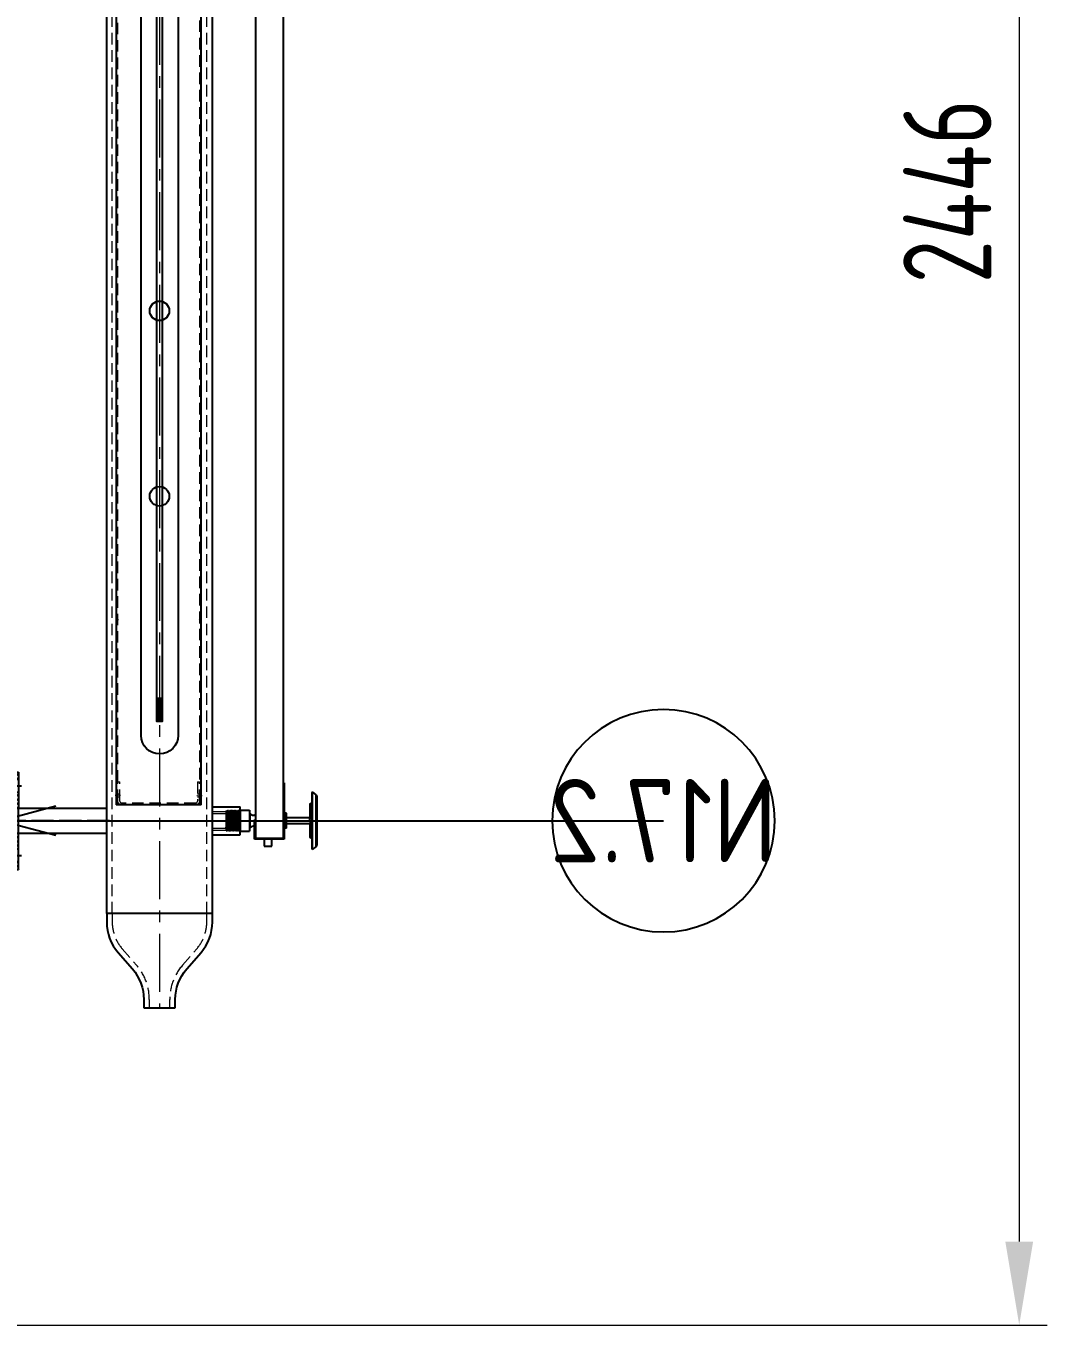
# Model space of a CAD drawing. Header units: millimetres. Extents: x -46397 to 283259, y -8690 to 23983.
# Drawn here: x -33226 to -32125, y 1295 to 2697 of the extents above; entities that cross this region are included whole.
import ezdxf
from ezdxf import colors
from ezdxf.entities.mleader import LeaderData, LeaderLine
from ezdxf.enums import TextEntityAlignment as Align
from ezdxf.math import Vec2, Vec3

# ---------------------------------------------------------------- set-up
doc = ezdxf.new("R2010")
doc.units = ezdxf.units.MM
for name, pattern in [('ACAD_ISO04W100', [30, 24, -3, 0, -3]), ('AM_ISO08W050', [18, 12, -1.5, 3, -1.5]), ('AM_ISO08W050x2', [9, 6, -0.75, 1.5, -0.75]), ('CENTER', [2, 1.25, -0.25, 0.25, -0.25]), ('HIDDEN', [0.375, 0.25, -0.125]), ('HIDDENX2', [0.75, 0.5, -0.25])]:
    doc.linetypes.add(name, pattern=pattern)
doc.layers.get('Defpoints').update_dxf_attribs({"lineweight": 0})
for name, color, linetype, lineweight in [('0-Dim', 7, 'Continuous', 0), ('AM_7', 4, 'AM_ISO08W050', 25), ('Long_AM_Hidden', 4, 'HIDDEN', 9), ('Long_AM_Visible', 30, 'Continuous', 25), ('Long_Centerline', 1, 'CENTER', 9), ('net dut', 127, 'HIDDENX2', 9), ('PHANTOM 2', 8, 'Continuous', 0), ('Standard', 7, 'Continuous', 0)]:
    doc.layers.add(name, color=color, linetype=linetype, lineweight=lineweight)
doc.styles.add('GHI CHÚ 1', font='isocp_IV25.ttf', dxfattribs={"width": 0.8})
doc.styles.add('Long_Text', font='isocp.shx', dxfattribs={"width": 0.7})
doc.styles.get("Standard").update_dxf_attribs({"font": 'isocp.shx', "width": 0.8})
doc.dimstyles.new('1-30SCALE', dxfattribs={"dimtxt": 75, "dimasz": 75, "dimexe": 37.5, "dimexo": 30, "dimgap": 30, "dimtad": 1, "dimtoh": 1, "dimdec": 0, "dimdsep": 46, "dimtxsty": 'GHI CHÚ 1', "dimcen": 0.09, "dimclrd": 256, "dimclre": 256, "dimclrt": 2, "dimadec": 0, "dimazin": 0, "dimtfac": 1, "dimtdec": 0, "dimtofl": 0, "dimtmove": 0, "dimatfit": 3, "dimfxl": 1, "dimlwd": 0, "dimlwe": 0, "dimarcsym": 0})

# ---------------------------------------------------------------- blocks, each defined once
blk = doc.blocks.new('_TagCircle')
at = {"color": 0, "linetype": 'ByBlock', "lineweight": -2, "transparency": 16777216}
blk.add_circle((0, 0), 4, dxfattribs=at)
at = {"layer": 'Long_AM_Visible', "color": 0, "transparency": 16777216, "style": 'Long_Text'}
blk.add_attdef('TAGNUMBER', text='', height=3, dxfattribs=at).set_placement((0, -1.5), align=Align.CENTER)
blk = doc.blocks.new('_Open30')
at = {"color": 0, "linetype": 'ByBlock', "lineweight": -2}
for p, q in [((-1, 0.268), (0, 0)), ((0, 0), (-1, -0.268)), ((0, 0), (-1, 0))]:
    blk.add_line(p, q, dxfattribs=at)
blk = doc.blocks.new('*D1605')
at = {"layer": 'Defpoints', "color": 0, "transparency": 16777216}
for p in [(-32961.1, 3741.3, -1.5), (-33668.4, 1295.3, -1.5), (-32155.1, 1295.3)]:
    blk.add_point(p, dxfattribs=at)
at = {"layer": 'PHANTOM 2', "linetype": 'Continuous', "lineweight": 0, "transparency": 16777216}
for p, q in [((-32931.1, 3741.3), (-32125.1, 3741.3)), ((-32155.1, 3651.3), (-32155.1, 1385.3)), ((-33638.4, 1295.3), (-32125.1, 1295.3))]:
    blk.add_line(p, q, dxfattribs=at)
at = {"layer": 'PHANTOM 2', "transparency": 16777216}
for points in [[(-32170.1, 3651.3), (-32140.1, 3651.3), (-32155.1, 3741.3)], [(-32170.1, 1385.3), (-32140.1, 1385.3), (-32155.1, 1295.3)]]:
    blk.add_solid(points, dxfattribs=at)
at = {"layer": 'PHANTOM 2', "color": 2, "transparency": 16777216, "insert": (-32232.6, 2518.3), "char_height": 95, "attachment_point": 5, "rotation": 90, "style": 'GHI CHÚ 1'}
blk.add_mtext('2446', dxfattribs=at)
blk = doc.blocks.new('D-ghfhhgfhtfthf')
at = {"color": 0}
for p, q in [((-17.5, 181), (17.5, 181)), ((-17.5, 151), (-17.5, 181)), ((17.5, 181), (17.5, 151)), ((-17.5, 151), (17.5, 151)), ((-10, 131), (-17.5, 151)), ((10, 131), (17.5, 151)), ((-10, 131), (10, 131)), ((-10, 131), (-10, 35)), ((10, 131), (10, 35)), ((-10, 33), (-10, 31)), ((-10, 29), (-10, 27)), ((10, 33), (10, 31)), ((10, 29), (10, 27)), ((12.5, 15), (-12.5, 15)), ((-12.5, 15), (-12.5, 0)), ((-10, 25), (-10, 23)), ((-10, 21), (-10, 19)), ((-10, 17), (-10, 15)), ((0, 17), (0, 0)), ((10, 25), (10, 23)), ((10, 21), (10, 19)), ((10, 17), (10, 15)), ((12.5, 15), (12.5, 0)), ((12.5, 0), (-12.5, 0)), ((10.1, 0), (10.1, -20)), ((10.6, 0), (10.6, -20)), ((-10.7, 0), (-10.7, -20)), ((-10.7, -1), (10.6, -1)), ((10.6, -1), (-10.7, -2)), ((-10.7, -2), (10.6, -2)), ((10.6, -2), (-10.7, -3)), ((-10.7, -3), (10.6, -3)), ((-10.7, -4), (10.6, -3)), ((-10.7, -4), (10.6, -4)), ((10.6, -4), (-10.7, -5)), ((-10.7, -5), (10.6, -5)), ((10.6, -5), (-10.7, -6)), ((-10.7, -6), (10.6, -6)), ((-10.7, -7), (10.6, -6)), ((-10.7, -7), (10.6, -7)), ((10.6, -7), (-10.7, -8)), ((-10.7, -8), (10.6, -8)), ((10.6, -8), (-10.7, -9)), ((-10.7, -9), (10.6, -9)), ((-10.7, -10), (10.6, -9)), ((-10.7, -10), (10.6, -10)), ((10.6, -10), (-10.7, -11)), ((-10.7, -11), (10.6, -11)), ((10.6, -11), (-10.7, -12)), ((-10.7, -12), (10.6, -12)), ((-10.7, -13), (10.6, -12)), ((-10.7, -13), (10.6, -13)), ((10.6, -13), (-10.7, -14)), ((-10.7, -14), (10.6, -14)), ((10.6, -14), (-10.7, -15)), ((-10.2, 0), (-10.2, -20)), ((-10.7, -15), (10.6, -15)), ((-10.7, -16), (10.6, -15)), ((-10.7, -16), (10.6, -16)), ((10.6, -16), (-10.7, -17)), ((-10.7, -17), (10.6, -17)), ((10.6, -17), (-10.7, -18)), ((-10.7, -18), (10.6, -18)), ((-10.7, -19), (10.6, -18)), ((-10.7, -19), (10.6, -19)), ((10.6, -19), (-10.7, -20)), ((-10.7, -20), (10.6, -20))]:
    blk.add_line(p, q, dxfattribs=at)
for points in [[(-12.5, 33), (12.5, 33), (12.5, 35), (-12.5, 35)], [(-12.5, 29), (12.5, 29), (12.5, 31), (-12.5, 31)], [(-12.5, 25), (12.5, 25), (12.5, 27), (-12.5, 27)], [(-12.5, 21), (12.5, 21), (12.5, 23), (-12.5, 23)], [(-12.5, 17), (12.5, 17), (12.5, 19), (-12.5, 19)]]:
    blk.add_lwpolyline(points, close=True, dxfattribs=at)
blk = doc.blocks.new('D-ỷtyjytthytyhhtr')
at = {"color": 0}
for p, q in [((17.5, 151), (-57.5, 151)), ((-57.5, 126), (-57.5, 151)), ((17.5, 86), (17.5, 151)), ((-17.5, 126), (-57.5, 126)), ((-17.5, 86), (-17.5, 126)), ((17.5, 101), (-17.5, 101)), ((-13.4, 86), (-13.4, 101)), ((-4.9, 86), (-4.9, 101)), ((4.9, 86), (4.9, 101)), ((13.4, 86), (13.4, 101)), ((17.5, 86), (-17.5, 86)), ((-12, 86), (-12, 81)), ((0, 86), (0, 81)), ((12, 86), (12, 81)), ((-17.5, 0), (-17.5, 81)), ((17.5, 81), (-17.5, 81)), ((17.5, 0), (17.5, 81)), ((-17.5, 0), (17.5, 0))]:
    blk.add_line(p, q, dxfattribs=at)
blk.add_lwpolyline([(-12.4, 57.4), (12.4, 57.4), (12.4, 12.6), (-12.4, 12.6)], close=True, dxfattribs=at)
for centre in [(0, 50), (0, 35), (0, 20)]:
    blk.add_circle(centre, 2, dxfattribs=at)
blk = doc.blocks.new('43253523542')
h = blk.add_hatch()
h.set_pattern_fill('ANSI31', color=1)
h.set_pattern_definition([(45, (-278443.964, -3668.8674), (-2.24506403, 2.24506403), [])])
h.paths.add_polyline_path([(45860.9, 13447.3), (45871.9, 13447.3), (45871.9, 13464.3), (45860.9, 13464.3)])
h.paths.add_polyline_path([(45900.9, 13464.3), (45889.9, 13464.3), (45889.9, 13447.3), (45891.9, 13447.3), (45891.9, 13444.3), (45960.2, 13444.3), (45960.2, 13464.3)])
h.paths.add_polyline_path([(46040.9, 13464.3), (45981.5, 13464.3), (45981.5, 13444.3), (46049.9, 13444.3), (46049.9, 13447.3), (46051.9, 13447.3), (46051.9, 13464.3)])
h.paths.add_polyline_path([(46080.9, 13464.3), (46069.9, 13464.3), (46069.9, 13447.3), (46080.9, 13447.3)])
h = blk.add_hatch()
h.set_pattern_fill('ANSI31', color=256, scale=10)
h.set_pattern_definition([(45, (-16046.8398, 46.5766), (-0.883883476, 0.883883476), [])])
h.paths.add_polyline_path([(45967.9, 12089.3), (45973.9, 12089.3), (45973.9, 12064.3), (45967.9, 12064.3)])
for p, q in [((45860.9, 13447.3, 0.6), (45860.9, 13464.3, 0.6)), ((45871.9, 13464.3, 0.6), (45860.9, 13464.3, 0.6)), ((45860.9, 13464.3, 0.6), (45860.9, 13447.3, 0.6)), ((45871.9, 13447.3, 0.6), (45871.9, 13464.3, 0.6)), ((45880.9, 13464.3, 0.6), (45871.9, 13464.3, 0.6)), ((45889.9, 13464.3, 0.6), (45880.9, 13464.3, 0.6)), ((45889.9, 13447.3, 0.6), (45889.9, 13464.3, 0.6)), ((45900.9, 13464.3, 0.6), (45889.9, 13464.3, 0.6)), ((45900.9, 13464.3, 0.6), (45912.9, 13464.3, 0.6)), ((45912.9, 13464.3, 0.6), (45970.9, 13464.3, 0.6)), ((45916.4, 13464.3, 0.6), (46025.4, 13464.3, 0.6)), ((45970.9, 13464.3, 0.6), (46028.9, 13464.3, 0.6)), ((46040.9, 13464.3, 0.6), (46028.9, 13464.3, 0.6)), ((46040.9, 13464.3, 0.6), (46051.9, 13464.3, 0.6)), ((46051.9, 13447.3, 0.6), (46051.9, 13464.3, 0.6)), ((46051.9, 13464.3, 0.6), (46060.9, 13464.3, 0.6)), ((46060.9, 13464.3, 0.6), (46069.9, 13464.3, 0.6)), ((46069.9, 13447.3, 0.6), (46069.9, 13464.3, 0.6)), ((46069.9, 13464.3, 0.6), (46080.9, 13464.3, 0.6)), ((46080.9, 13447.3, 0.6), (46080.9, 13464.3, 0.6)), ((45860.9, 13447.3, 0.6), (45871.9, 13447.3, 0.6)), ((45871.9, 13447.3, 0.6), (45880.9, 13447.3, 0.6)), ((45880.9, 13447.3, 0.6), (45889.9, 13447.3, 0.6)), ((45889.9, 13447.3, 0.6), (45891.9, 13447.3, 0.6)), ((45891.9, 13444.3, 0.6), (45891.9, 13447.3, 0.6)), ((45912.9, 13444.3, 0.6), (45891.9, 13444.3, 0.6)), ((45912.9, 13444.3, 0.6), (46028.9, 13444.3, 0.6)), ((46028.9, 13444.3, 0.6), (46049.9, 13444.3, 0.6)), ((46049.9, 13444.3, 0.6), (46049.9, 13447.3, 0.6)), ((46051.9, 13447.3, 0.6), (46049.9, 13447.3, 0.6)), ((46051.9, 13447.3, 0.6), (46060.9, 13447.3, 0.6)), ((46060.9, 13447.3, 0.6), (46069.9, 13447.3, 0.6)), ((46080.9, 13447.3, 0.6), (46069.9, 13447.3, 0.6))]:
    blk.add_line(p, q)
at = {"color": 0}
for p, q in [((45973.9, 12089.3, 0.6), (45967.9, 12089.3, 0.6)), ((45967.9, 12089.3, 0.6), (45973.9, 12089.3, 0.6)), ((45973.9, 12064.3, 0.6), (45967.9, 12064.3, 0.6))]:
    blk.add_line(p, q, dxfattribs=at)
at = {"color": 0, "elevation": 0.6}
for points in [[(45973.9, 12064.3), (45967.9, 12064.3), (45967.9, 13444.3), (45973.9, 13444.3)], [(45967.9, 12089.3), (45973.9, 12089.3), (45973.9, 12064.3), (45967.9, 12064.3)]]:
    blk.add_lwpolyline(points, close=True, dxfattribs=at)
at = {"layer": 'AM_7', "linetype": 'AM_ISO08W050x2'}
for p, q in [((45880.9, 13467.3, 0.6), (45880.9, 13444.3, 0.6)), ((46060.9, 13467.3, 0.6), (46060.9, 13444.3, 0.6))]:
    blk.add_line(p, q, dxfattribs=at)
at = {"layer": 'Standard', "elevation": 0.6}
blk.add_lwpolyline([(45981.5, 13464.3), (45960.2, 13464.3), (45960.2, 13444.3), (45981.5, 13444.3)], close=True, dxfattribs=at)
at = {"color": 130}
blk.add_blockref('D-ỷtyjytthytyhhtr', (45970.9, 13530.2, 0.6), dxfattribs=at)
at = {"color": 0}
blk.add_blockref('D-ghfhhgfhtfthf', (45970.9, 13464.3, 0.6), dxfattribs=at)
blk = doc.blocks.new('DFDAFDFSDAFSDAF')
for p, q in [((54575.1, 32985.7), (54575.1, 32955.7)), ((54575.1, 32985.7), (54605.1, 32985.7)), ((54605.1, 32985.7), (54605.1, 32955.7)), ((54575.1, 32955.7), (54605.1, 32955.7))]:
    blk.add_line(p, q)
at = {"layer": 'net dut', "linetype": 'ByBlock', "lineweight": 5, "ltscale": 20}
for p, q in [((54575.1, 32980.7), (54605.1, 32980.7)), ((54575.1, 32978.7), (54605.1, 32978.7)), ((54575.1, 32962.7), (54605.1, 32962.7)), ((54575.1, 32960.7), (54605.1, 32960.7))]:
    blk.add_line(p, q, dxfattribs=at)
blk = doc.blocks.new('*U2574')
at = {"color": 1, "linetype": 'ACAD_ISO04W100'}
blk.add_line((0, 118), (0, -3), dxfattribs=at)
at = {"color": 2}
blk.add_lwpolyline([(13.35, 0), (13.35, 115), (-13.35, 115), (-13.35, 0)], close=True, dxfattribs=at)
blk = doc.blocks.new('*U2573')
h = blk.add_hatch()
h.set_pattern_fill('ANSI31', color=1, angle=-90)
h.set_pattern_definition([(315, (19, -13), (2.24506, 2.24506), [])])
h.paths.add_polyline_path([(13, 9.5), (13, 17.5), (-5, 17.5), (-5, 16), (-7, 16), (-7, 0.75), (13, 0.75)])
h.paths.add_polyline_path([(13, 31.5), (13, 39.5), (-5, 39.5), (-5, 31.5)])
h.paths.add_polyline_path([(-7, -26.75), (-7, -42), (-5, -42), (-5, -43.5), (13, -43.5), (13, -35.5), (13, -26.75)])
h.paths.add_polyline_path([(-5, -57.5), (-5, -65.5), (13, -65.5), (13, -57.5)])
for p, q in [((-5, 16), (-5, 39.5)), ((-5, 39.5), (13, 39.5)), ((13, 31.5), (-5, 31.5)), ((13, 39.5), (13, 9.5)), ((-7, 0.75), (-7, 16)), ((-7, 16), (-5, 16)), ((13, 17.5), (-5, 17.5)), ((13, 0.75), (-7, 0.75)), ((-7, 0.75), (-7, -26.75)), ((13, 9.5), (13, 0.75)), ((13, 0.75), (13, -26.75)), ((13, -26.75), (-7, -26.75)), ((-7, -26.75), (-7, -42)), ((13, -35.5), (13, -26.75)), ((-7, -42), (-5, -42)), ((-5, -42), (-5, -65.5)), ((13, -65.5), (13, -35.5)), ((13, -43.5), (-5, -43.5)), ((13, -57.5), (-5, -57.5)), ((-5, -65.5), (13, -65.5))]:
    blk.add_line(p, q)
at = {"layer": 'AM_7', "linetype": 'AM_ISO08W050x2'}
for p, q in [((-8, 24.5), (16, 24.5)), ((-8, -50.5), (16, -50.5))]:
    blk.add_line(p, q, dxfattribs=at)
at = {"layer": 'AM_7'}
blk.add_line((15.88, -13), (-10, -13), dxfattribs=at)
blk = doc.blocks.new('erdgcxvb')
at = {"xscale": -1, "rotation": 180}
blk.add_blockref('*U2573', (-136, -13), dxfattribs=at)
at = {"rotation": 270}
blk.add_blockref('*U2574', (-143, 0), dxfattribs=at)
blk = doc.blocks.new('U3089')
at = {"layer": 'Long_AM_Hidden', "ltscale": 50, "extrusion": (0, 1, 0)}
for p, q in [((-64, -543.5, 0), (-66, -543.5, 0)), ((-64, -540, 0), (-64, -536, 0)), ((-64, -540, 0), (-64, -561, 0)), ((-64, -544.5, 0), (-62, -544.5, 0)), ((-62, -561, 0), (-62, -540, 0)), ((-60, -538, 0), (20, -538, 0)), ((22, -540, 0), (22, -561, 0)), ((22, -544.5, 0), (24, -544.5, 0)), ((24, -536, 0), (24, -540, 0)), ((24, -540, 0), (24, -561, 0)), ((26, -543.5, 0), (24, -543.5, 0)), ((-64, -548.5, 0), (-66, -548.5, 0)), ((-64, -547.5, 0), (-62, -547.5, 0)), ((22, -547.5, 0), (24, -547.5, 0)), ((26, -548.5, 0), (24, -548.5, 0)), ((-64, -1851, 0), (-64, -561, 0)), ((-62, -561, 0), (-64, -561, 0)), ((24, -561, 0), (22, -561, 0)), ((24, -561, 0), (24, -1851, 0)), ((-66, -732, 0), (-64, -732, 0)), ((-66, -740, 0), (-64, -740, 0)), ((24, -732, 0), (26, -732, 0)), ((24, -740, 0), (26, -740, 0)), ((-66, -1672, 0), (-64, -1672, 0)), ((-66, -1680, 0), (-64, -1680, 0)), ((24, -1672, 0), (26, -1672, 0)), ((24, -1680, 0), (26, -1680, 0)), ((-64, -1863.5, 0), (-66, -1863.5, 0)), ((-64, -1872, 0), (-64, -1851, 0)), ((-64, -1851, 0), (-62, -1851, 0)), ((-62, -1872, 0), (-62, -1851, 0)), ((22, -1851, 0), (22, -1872, 0)), ((22, -1851, 0), (24, -1851, 0)), ((24, -1872, 0), (24, -1851, 0)), ((26, -1863.5, 0), (24, -1863.5, 0)), ((-64, -1868.5, 0), (-66, -1868.5, 0)), ((-62, -1864.5, 0), (-64, -1864.5, 0)), ((-62, -1867.5, 0), (-64, -1867.5, 0)), ((-64, -1876, 0), (-64, -1872, 0)), ((20, -1874, 0), (-60, -1874, 0)), ((24, -1864.5, 0), (22, -1864.5, 0)), ((24, -1867.5, 0), (22, -1867.5, 0)), ((26, -1868.5, 0), (24, -1868.5, 0)), ((24, -1872, 0), (24, -1876, 0))]:
    blk.add_line(p, q, dxfattribs=at)
at = {"layer": 'Long_AM_Hidden', "extrusion": (0, 0, -1)}
for centre, start, end in [((60, -540, 0), 0, 90), ((-20, -540, 0), 90, 180)]:
    blk.add_arc(centre, 4, start, end, dxfattribs=at)
at = {"layer": 'Long_AM_Hidden'}
for centre, start, end in [((-60, -540, 0), 90, 180), ((20, -540, 0), 0, 90)]:
    blk.add_arc(centre, 2, start, end, dxfattribs=at)
at = {"layer": 'Long_AM_Hidden', "ltscale": 3, "extrusion": (0, 0, -1)}
for centre, start, end in [((60, -1872, 0), 270, 0), ((-20, -1872, 0), 180, 270)]:
    blk.add_arc(centre, 4, start, end, dxfattribs=at)
at = {"layer": 'Long_AM_Hidden', "ltscale": 3}
for centre, start, end in [((-60, -1872, 0), 180, 270), ((20, -1872, 0), 270, 0)]:
    blk.add_arc(centre, 2, start, end, dxfattribs=at)
at = {"layer": 'Long_AM_Visible', "extrusion": (0, 1, 0)}
for p, q in [((-66, -536, 0), (-62, -536, 0)), ((-66, -536, 0), (-66, -1876, 0)), ((-62, -536, 0), (22, -536, 0)), ((22, -536, 0), (26, -536, 0)), ((26, -1876, 0), (26, -536, 0)), ((-39, -1801, 0), (-39, -611, 0)), ((1, -611, 0), (1, -1801, 0)), ((-62, -1876, 0), (-66, -1876, 0)), ((22, -1876, 0), (-62, -1876, 0)), ((26, -1876, 0), (22, -1876, 0))]:
    blk.add_line(p, q, dxfattribs=at)
at = {"layer": 'Long_AM_Visible', "extrusion": (0, 0, -1)}
for centre, start, end in [((19, -611, 0), 0, 180), ((19, -1801, 0), 180, 0)]:
    blk.add_arc(centre, 20, start, end, dxfattribs=at)
at = {"layer": 'Long_Centerline', "ltscale": 0.2}
for p, q in [((-61.2, -546, 0), (-66.9, -546, 0)), ((21.2, -546, 0), (26.9, -546, 0)), ((-61.2, -1866, 0), (-66.9, -1866, 0)), ((21.2, -1866, 0), (26.9, -1866, 0))]:
    blk.add_line(p, q, dxfattribs=at)
at = {"layer": 'Long_Centerline', "ltscale": 0.1}
for p, q in [((-66.6, -736, 0), (-63.3, -736, 0)), ((26.6, -736, 0), (23.3, -736, 0)), ((-66.6, -1676, 0), (-63.3, -1676, 0)), ((26.6, -1676, 0), (23.3, -1676, 0))]:
    blk.add_line(p, q, dxfattribs=at)
blk = doc.blocks.new('12319823 dasdasd')
at = {"layer": 'Long_AM_Hidden', "ltscale": 50}
for p, q in [((10731, 16704), (10731, 18282)), ((10833, 16704), (10833, 18282))]:
    blk.add_line(p, q, dxfattribs=at)
for points in [[(10731, 16704), (10731, 16694.7, 0.18087), (10741.8, 16665.9), (10757.3, 16648.1, -0.18087), (10771, 16611.3), (10771, 16602)], [(10793, 16602), (10793, 16611.3, -0.18087), (10806.8, 16648.1), (10822.2, 16665.9, 0.18087), (10833, 16694.7), (10833, 16704)]]:
    blk.add_lwpolyline(points, format="xyb", dxfattribs=at)
at = {"layer": 'Long_AM_Visible'}
for p, q in [((10725, 16704), (10725, 18282)), ((10839, 16704), (10839, 18282)), ((10885.5, 18223), (10885.5, 16785, 0.7)), ((10915.5, 18223), (10915.5, 16785, 0.7)), ((10915.5, 16845, 0.7), (10915.5, 16785, 0.7)), ((10916.5, 16845, 0.7), (10916.5, 16784, 0.7)), ((10947.2, 16835.2, 0.7), (10946.5, 16834.4, 0.7)), ((10946.5, 16773.7, 0.7), (10946.5, 16834.4, 0.7)), ((10950.8, 16832.1, 0.7), (10947.2, 16835.2, 0.7)), ((10947.2, 16772.9, 0.7), (10947.2, 16835.2, 0.7)), ((10950.8, 16775.9, 0.7), (10950.8, 16832.1, 0.7)), ((10952, 16778.2, 0.7), (10952, 16829.8, 0.7)), ((10869, 16815.3, 0.7), (10879, 16815.3, 0.7)), ((10869, 16815.3, 0.7), (10869, 16804, 0.7)), ((10879, 16815.3, 0.7), (10879, 16804, 0.7)), ((10944, 16822.2, 0.7), (10946.5, 16823.8, 0.7)), ((10944, 16822.2, 0.7), (10944, 16807, 0.7)), ((10946.5, 16822.7, 0.7), (10945, 16821.8, 0.7)), ((10945, 16821.8, 0.7), (10945, 16807, 0.7)), ((10945, 16820.3, 0.7), (10946.5, 16821.2, 0.7)), ((10855.4, 16814.5, 0.7), (10854.9, 16814.5, 0.7)), ((10856.9, 16814.5, 0.7), (10856.4, 16814.5, 0.7)), ((10858.4, 16814.5, 0.7), (10857.9, 16814.5, 0.7)), ((10859.9, 16814.5, 0.7), (10859.4, 16814.5, 0.7)), ((10861.4, 16814.5, 0.7), (10860.9, 16814.5, 0.7)), ((10862.9, 16814.5, 0.7), (10862.4, 16814.5, 0.7)), ((10864.4, 16814.5, 0.7), (10863.9, 16814.5, 0.7)), ((10865.9, 16814.5, 0.7), (10865.4, 16814.5, 0.7)), ((10867.4, 16814.5, 0.7), (10866.9, 16814.5, 0.7)), ((10869, 16814.5, 0.7), (10868.4, 16814.5, 0.7)), ((10869, 16804, 0.7), (10879, 16804, 0.7)), ((10869, 16804, 0.7), (10869, 16792.8, 0.7)), ((10879.6, 16812, 0.7), (10879, 16812, 0.7)), ((10879, 16804, 0.7), (10879, 16792.8, 0.7)), ((10879.6, 16812, 0.7), (10879.6, 16796, 0.7)), ((10884.5, 16805, 0.7), (10885.5, 16805, 0.7)), ((10884.5, 16784, 0.7), (10884.5, 16805, 0.7)), ((10885.5, 16785, 0.7), (10885.5, 16805, 0.7)), ((10919, 16812, 0.7), (10916.5, 16812, 0.7)), ((10919, 16804, 0.7), (10916.5, 16804, 0.7)), ((10919, 16804, 0.7), (10919, 16812, 0.7)), ((10944, 16807, 0.7), (10919, 16807, 0.7)), ((10919, 16796, 0.7), (10919, 16804, 0.7)), ((10945, 16807, 0.7), (10944, 16807, 0.7)), ((10946.5, 16806, 0.7), (10944, 16805.9, 0.7)), ((10944, 16802.9, 0.7), (10944, 16805.9, 0.7)), ((10944, 16802.9, 0.7), (10946.5, 16803, 0.7)), ((10944, 16802.9, 0.7), (10944, 16802.5, 0.7)), ((10945, 16802.5, 0.7), (10944, 16802.5, 0.7)), ((10945, 16807, 0.7), (10945, 16806, 0.7)), ((10946.5, 16803, 0.7), (10945, 16802.9, 0.7)), ((10945, 16802.9, 0.7), (10945, 16802.5, 0.7)), ((10945, 16802.5, 0.7), (10945, 16801, 0.7)), ((10854.4, 16796.6, 0.7), (10854, 16797.2, 0.7)), ((10854, 16796.6, 0.7), (10854, 16797.2, 0.7)), ((10854, 16796.6, 0.7), (10854.4, 16796.6, 0.7)), ((10854, 16796.6, 0.7), (10854, 16793.5, 0.7)), ((10854, 16793.5, 0.7), (10854.7, 16793.5, 0.7)), ((10855.7, 16793.5, 0.7), (10856.2, 16793.5, 0.7)), ((10857.2, 16793.5, 0.7), (10857.7, 16793.5, 0.7)), ((10858.7, 16793.5, 0.7), (10859.2, 16793.5, 0.7)), ((10860.2, 16793.5, 0.7), (10860.7, 16793.5, 0.7)), ((10861.7, 16793.5, 0.7), (10862.2, 16793.5, 0.7)), ((10863.2, 16793.5, 0.7), (10863.7, 16793.5, 0.7)), ((10864.7, 16793.5, 0.7), (10865.2, 16793.5, 0.7)), ((10866.2, 16793.5, 0.7), (10866.7, 16793.5, 0.7)), ((10867.7, 16793.5, 0.7), (10868.2, 16793.5, 0.7)), ((10869, 16796.6, 0.7), (10868.4, 16796.6, 0.7)), ((10869, 16792.8, 0.7), (10879, 16792.8, 0.7)), ((10879, 16796, 0.7), (10879.6, 16796, 0.7)), ((10919, 16796, 0.7), (10916.5, 16796, 0.7)), ((10919, 16801, 0.7), (10944, 16801, 0.7)), ((10945, 16801, 0.7), (10944, 16801, 0.7)), ((10944, 16801, 0.7), (10944, 16785.8, 0.7)), ((10945, 16801, 0.7), (10945, 16786.3, 0.7)), ((10946.5, 16786.8, 0.7), (10945, 16787.7, 0.7)), ((10916.5, 16784, 0.7), (10884.5, 16784, 0.7)), ((10915.5, 16785, 0.7), (10885.5, 16785, 0.7)), ((10895, 16784, 0.7), (10895, 16776.5, 0.7)), ((10895, 16776.5, 0.7), (10899, 16776.5, 0.7)), ((10899, 16776.5, 0.7), (10903, 16776.5, 0.7)), ((10903, 16776.5, 0.7), (10903, 16784, 0.7)), ((10946.5, 16784.3, 0.7), (10944, 16785.8, 0.7)), ((10945, 16786.3, 0.7), (10946.5, 16785.4, 0.7)), ((10946.5, 16773.7, 0.7), (10947.2, 16772.9, 0.7)), ((10947.2, 16772.9, 0.7), (10950.8, 16775.9, 0.7)), ((10839, 16704), (10725, 16704)), ((10839, 16704), (10725, 16704)), ((10765, 16602), (10799, 16602))]:
    blk.add_line(p, q, dxfattribs=at)
for points in [[(10725, 16704), (10725, 16694.7, 0.18087), (10737.3, 16661.9), (10752.8, 16644.1, -0.18087), (10765, 16611.3), (10765, 16602)], [(10799, 16602), (10799, 16611.3, -0.18087), (10811.3, 16644.1), (10826.8, 16661.9, 0.18087), (10839, 16694.7), (10839, 16704)]]:
    blk.add_lwpolyline(points, format="xyb", dxfattribs=at)
for centre in [(10782, 17354), (10782, 17154)]:
    blk.add_circle(centre, 10.5, dxfattribs=at)
for centre, radius, start, end in [((10949.3, 16829.8, 0.7), 2.75, 0, 57.1676), ((10883, 16814, 0.7), 4, 210, 308.6822), ((10883, 16794, 0.7), 4, 67.9757, 150), ((10949.3, 16778.2, 0.7), 2.75, 302.8324, 0)]:
    blk.add_arc(centre, radius, start, end, dxfattribs=at)
for points, knots in [([(10854, 16814.1), (10854, 16814.2), (10854, 16814.3), (10854, 16813.4), (10854, 16811.4), (10854, 16808.7), (10854, 16806), (10854, 16804.5), (10854, 16804)], [0, 0, 0, 0, 0.064995, 0.284855, 0.49604, 0.707397, 0.910248, 1, 1, 1, 1]), ([(10854, 16804), (10854.1, 16804.8), (10854.1, 16806.4), (10854.2, 16808.7), (10854.2, 16810.6), (10854.3, 16812.1), (10854.3, 16813), (10854.4, 16813.2), (10854.4, 16813.2)], [0, 0, 0, 0, 0.172333, 0.3476615, 0.5199929, 0.6923259, 0.8676529, 1, 1, 1, 1]), ([(10854, 16804), (10854, 16803), (10854, 16801.1), (10854, 16798.7), (10854, 16797.6), (10854, 16797.2)], [0, 0, 0, 0, 0.392523, 0.785049, 1, 1, 1, 1]), ([(10854.4, 16813.3), (10854.3, 16813.5), (10854.2, 16813.8), (10854.1, 16814.1), (10854.1, 16814.1)], [0, 0, 0, 0, 0.690665, 1, 1, 1, 1]), ([(10854.9, 16814.5), (10854.8, 16814.3), (10854.7, 16813.9), (10854.5, 16813.5), (10854.4, 16813.3)], [0, 0, 0, 0, 0.5000409, 1, 1, 1, 1]), ([(10854.4, 16796.6), (10854.4, 16797.3), (10854.4, 16798.7), (10854.5, 16801.3), (10854.5, 16804), (10854.6, 16806.8), (10854.7, 16809.3), (10854.7, 16811.5), (10854.8, 16813.2), (10854.9, 16814.3), (10854.9, 16814.5), (10854.9, 16814.5)], [0, 0, 0, 0, 0.110471, 0.222862, 0.333332, 0.443804, 0.556195, 0.666666, 0.777138, 0.889529, 1, 1, 1, 1]), ([(10854.7, 16793.5), (10854.7, 16793.6), (10854.7, 16793.7), (10854.8, 16794.8), (10854.9, 16796.5), (10854.9, 16798.7), (10855, 16801.3), (10855, 16804), (10855.1, 16806.8), (10855.2, 16809.3), (10855.2, 16811.5), (10855.3, 16813.2), (10855.4, 16814.2), (10855.4, 16814.6), (10855.4, 16814.5), (10855.4, 16814.4)], [0, 0, 0, 0, 0.081414, 0.164242, 0.245656, 0.32707, 0.409899, 0.491312, 0.572725, 0.655554, 0.736968, 0.818382, 0.90121, 0.982624, 1, 1, 1, 1]), ([(10855.2, 16794.8), (10855.2, 16794.9), (10855.2, 16795), (10855.3, 16795.9), (10855.4, 16797.4), (10855.4, 16799.3), (10855.5, 16801.6), (10855.5, 16804), (10855.6, 16806.4), (10855.7, 16808.7), (10855.7, 16810.6), (10855.8, 16812.1), (10855.8, 16813), (10855.9, 16813.2), (10855.9, 16813.2)], [0, 0, 0, 0, 0.065796, 0.153495, 0.239696, 0.325897, 0.413597, 0.499797, 0.585999, 0.673699, 0.759899, 0.846101, 0.9338, 1, 1, 1, 1]), ([(10855.9, 16813.3), (10855.8, 16813.5), (10855.7, 16813.9), (10855.5, 16814.3), (10855.4, 16814.5)], [0, 0, 0, 0, 0.4852458, 1, 1, 1, 1]), ([(10855.7, 16793.6), (10855.7, 16793.6), (10855.7, 16793.4), (10855.7, 16793.8), (10855.8, 16794.8), (10855.9, 16796.5), (10855.9, 16798.7), (10856, 16801.3), (10856, 16804), (10856.1, 16806.8), (10856.2, 16809.3), (10856.2, 16811.5), (10856.3, 16813.2), (10856.4, 16814.3), (10856.4, 16814.5), (10856.4, 16814.5)], [0, 0, 0, 0, 0.017079, 0.098517, 0.181371, 0.26281, 0.344248, 0.427102, 0.508539, 0.589978, 0.672831, 0.754269, 0.835708, 0.918562, 1, 1, 1, 1]), ([(10856.4, 16814.5), (10856.3, 16814.3), (10856.2, 16813.9), (10856, 16813.5), (10855.9, 16813.3)], [0, 0, 0, 0, 0.500041, 1, 1, 1, 1]), ([(10856.2, 16793.5), (10856.2, 16793.6), (10856.2, 16793.7), (10856.3, 16794.8), (10856.4, 16796.5), (10856.4, 16798.7), (10856.5, 16801.3), (10856.5, 16804), (10856.6, 16806.8), (10856.7, 16809.3), (10856.7, 16811.5), (10856.8, 16813.2), (10856.9, 16814.2), (10856.9, 16814.6), (10856.9, 16814.5), (10856.9, 16814.4)], [0, 0, 0, 0, 0.081419, 0.164252, 0.245671, 0.32709, 0.409924, 0.491342, 0.572761, 0.655594, 0.737013, 0.818432, 0.901266, 0.982684, 1, 1, 1, 1]), ([(10856.7, 16794.9), (10856.7, 16794.9), (10856.7, 16795), (10856.8, 16795.9), (10856.9, 16797.4), (10856.9, 16799.3), (10857, 16801.6), (10857, 16804), (10857.1, 16806.4), (10857.2, 16808.7), (10857.2, 16810.6), (10857.3, 16812.1), (10857.3, 16813), (10857.4, 16813.2), (10857.4, 16813.2)], [0, 0, 0, 0, 0.065254, 0.153004, 0.239255, 0.325506, 0.413256, 0.499507, 0.585758, 0.673509, 0.75976, 0.846011, 0.933761, 1, 1, 1, 1]), ([(10857.4, 16813.3), (10857.3, 16813.5), (10857.2, 16813.9), (10857, 16814.3), (10856.9, 16814.5)], [0, 0, 0, 0, 0.4852698, 1, 1, 1, 1]), ([(10857.2, 16793.6), (10857.2, 16793.6), (10857.2, 16793.4), (10857.2, 16793.8), (10857.3, 16794.8), (10857.4, 16796.5), (10857.4, 16798.7), (10857.5, 16801.3), (10857.5, 16804), (10857.6, 16806.8), (10857.7, 16809.3), (10857.7, 16811.5), (10857.8, 16813.2), (10857.9, 16814.3), (10857.9, 16814.5), (10857.9, 16814.5)], [0, 0, 0, 0, 0.017079, 0.098517, 0.181371, 0.26281, 0.344248, 0.427102, 0.508539, 0.589978, 0.672831, 0.754269, 0.835708, 0.918562, 1, 1, 1, 1]), ([(10857.9, 16814.5), (10857.8, 16814.3), (10857.7, 16813.9), (10857.5, 16813.5), (10857.4, 16813.3)], [0, 0, 0, 0, 0.500041, 1, 1, 1, 1]), ([(10857.7, 16793.5), (10857.7, 16793.6), (10857.7, 16793.7), (10857.8, 16794.8), (10857.9, 16796.5), (10857.9, 16798.7), (10858, 16801.3), (10858, 16804), (10858.1, 16806.8), (10858.2, 16809.3), (10858.2, 16811.5), (10858.3, 16813.2), (10858.4, 16814.2), (10858.4, 16814.6), (10858.4, 16814.5), (10858.4, 16814.4)], [0, 0, 0, 0, 0.081429, 0.164272, 0.245701, 0.32713, 0.409973, 0.491401, 0.57283, 0.655674, 0.737102, 0.818531, 0.901375, 0.982803, 1, 1, 1, 1]), ([(10858.2, 16794.9), (10858.2, 16794.9), (10858.2, 16795), (10858.3, 16795.9), (10858.4, 16797.4), (10858.4, 16799.3), (10858.5, 16801.6), (10858.5, 16804), (10858.6, 16806.4), (10858.7, 16808.7), (10858.7, 16810.6), (10858.8, 16812.1), (10858.8, 16813), (10858.9, 16813.2), (10858.9, 16813.2)], [0, 0, 0, 0, 0.065219, 0.152972, 0.239227, 0.32548, 0.413234, 0.499488, 0.585743, 0.673497, 0.759751, 0.846005, 0.933759, 1, 1, 1, 1]), ([(10858.9, 16813.3), (10858.8, 16813.5), (10858.7, 16813.9), (10858.5, 16814.3), (10858.4, 16814.5)], [0, 0, 0, 0, 0.485368, 1, 1, 1, 1]), ([(10858.7, 16793.6), (10858.7, 16793.6), (10858.7, 16793.4), (10858.7, 16793.8), (10858.8, 16794.8), (10858.9, 16796.5), (10858.9, 16798.7), (10859, 16801.3), (10859, 16804), (10859.1, 16806.8), (10859.2, 16809.3), (10859.2, 16811.5), (10859.3, 16813.2), (10859.4, 16814.3), (10859.4, 16814.5), (10859.4, 16814.5)], [0, 0, 0, 0, 0.017079, 0.098517, 0.181371, 0.26281, 0.344248, 0.427102, 0.508539, 0.589978, 0.672831, 0.754269, 0.835708, 0.918562, 1, 1, 1, 1]), ([(10859.4, 16814.5), (10859.3, 16814.3), (10859.2, 16813.9), (10859, 16813.5), (10858.9, 16813.3)], [0, 0, 0, 0, 0.500041, 1, 1, 1, 1]), ([(10859.2, 16793.5), (10859.2, 16793.6), (10859.2, 16793.7), (10859.3, 16794.8), (10859.4, 16796.5), (10859.4, 16798.7), (10859.5, 16801.3), (10859.5, 16804), (10859.6, 16806.8), (10859.7, 16809.3), (10859.7, 16811.5), (10859.8, 16813.2), (10859.9, 16814.2), (10859.9, 16814.6), (10859.9, 16814.5), (10859.9, 16814.4)], [0, 0, 0, 0, 0.081429, 0.164273, 0.245702, 0.327131, 0.409975, 0.491403, 0.572832, 0.655676, 0.737105, 0.818534, 0.901378, 0.982807, 1, 1, 1, 1]), ([(10859.7, 16794.8), (10859.7, 16794.9), (10859.7, 16795), (10859.8, 16795.9), (10859.9, 16797.4), (10859.9, 16799.3), (10860, 16801.6), (10860, 16804), (10860.1, 16806.4), (10860.2, 16808.7), (10860.2, 16810.6), (10860.3, 16812.1), (10860.3, 16813), (10860.4, 16813.2), (10860.4, 16813.2)], [0, 0, 0, 0, 0.065618, 0.153334, 0.239552, 0.325769, 0.413485, 0.499702, 0.58592, 0.673636, 0.759853, 0.846071, 0.933787, 1, 1, 1, 1]), ([(10860.4, 16813.3), (10860.3, 16813.5), (10860.2, 16813.9), (10860, 16814.3), (10859.9, 16814.5)], [0, 0, 0, 0, 0.485394, 1, 1, 1, 1]), ([(10860.2, 16793.6), (10860.2, 16793.6), (10860.2, 16793.4), (10860.2, 16793.8), (10860.3, 16794.8), (10860.4, 16796.5), (10860.4, 16798.7), (10860.5, 16801.3), (10860.5, 16804), (10860.6, 16806.8), (10860.7, 16809.3), (10860.7, 16811.5), (10860.8, 16813.2), (10860.9, 16814.3), (10860.9, 16814.5), (10860.9, 16814.5)], [0, 0, 0, 0, 0.017079, 0.098517, 0.181371, 0.26281, 0.344248, 0.427102, 0.508539, 0.589978, 0.672831, 0.754269, 0.835708, 0.918562, 1, 1, 1, 1]), ([(10860.9, 16814.5), (10860.8, 16814.3), (10860.7, 16813.9), (10860.5, 16813.5), (10860.4, 16813.3)], [0, 0, 0, 0, 0.500041, 1, 1, 1, 1]), ([(10860.7, 16793.5), (10860.7, 16793.6), (10860.7, 16793.7), (10860.8, 16794.8), (10860.9, 16796.5), (10860.9, 16798.7), (10861, 16801.3), (10861, 16804), (10861.1, 16806.8), (10861.2, 16809.3), (10861.2, 16811.5), (10861.3, 16813.2), (10861.4, 16814.2), (10861.4, 16814.6), (10861.4, 16814.5), (10861.4, 16814.4)], [0, 0, 0, 0, 0.081401, 0.164217, 0.245619, 0.32702, 0.409836, 0.491237, 0.572638, 0.655454, 0.736856, 0.818257, 0.901073, 0.982475, 1, 1, 1, 1]), ([(10861.2, 16794.8), (10861.2, 16794.9), (10861.2, 16795), (10861.3, 16795.9), (10861.4, 16797.4), (10861.4, 16799.3), (10861.5, 16801.6), (10861.5, 16804), (10861.6, 16806.4), (10861.7, 16808.7), (10861.7, 16810.6), (10861.8, 16812.1), (10861.8, 16813), (10861.9, 16813.2), (10861.9, 16813.2)], [0, 0, 0, 0, 0.065926, 0.153613, 0.239802, 0.325991, 0.413678, 0.499867, 0.586056, 0.673744, 0.759932, 0.846122, 0.933809, 1, 1, 1, 1]), ([(10861.9, 16813.3), (10861.8, 16813.5), (10861.7, 16813.9), (10861.5, 16814.3), (10861.4, 16814.5)], [0, 0, 0, 0, 0.485185, 1, 1, 1, 1]), ([(10861.7, 16793.6), (10861.7, 16793.6), (10861.7, 16793.4), (10861.7, 16793.8), (10861.8, 16794.8), (10861.9, 16796.5), (10861.9, 16798.7), (10862, 16801.3), (10862, 16804), (10862.1, 16806.8), (10862.2, 16809.3), (10862.2, 16811.5), (10862.3, 16813.2), (10862.4, 16814.3), (10862.4, 16814.5), (10862.4, 16814.5)], [0, 0, 0, 0, 0.017079, 0.098517, 0.181371, 0.26281, 0.344248, 0.427102, 0.508539, 0.589978, 0.672831, 0.754269, 0.835708, 0.918562, 1, 1, 1, 1]), ([(10862.4, 16814.5), (10862.3, 16814.3), (10862.2, 16813.9), (10862, 16813.5), (10861.9, 16813.3)], [0, 0, 0, 0, 0.500041, 1, 1, 1, 1]), ([(10862.2, 16793.5), (10862.2, 16793.6), (10862.2, 16793.7), (10862.3, 16794.8), (10862.4, 16796.5), (10862.4, 16798.7), (10862.5, 16801.3), (10862.5, 16804), (10862.6, 16806.8), (10862.7, 16809.3), (10862.7, 16811.5), (10862.8, 16813.2), (10862.9, 16814.2), (10862.9, 16814.6), (10862.9, 16814.5), (10862.9, 16814.4)], [0, 0, 0, 0, 0.08136, 0.164135, 0.245496, 0.326856, 0.40963, 0.49099, 0.572351, 0.655125, 0.736485, 0.817846, 0.900621, 0.981981, 1, 1, 1, 1]), ([(10862.7, 16794.8), (10862.7, 16794.9), (10862.7, 16795), (10862.8, 16795.9), (10862.9, 16797.4), (10862.9, 16799.3), (10863, 16801.6), (10863, 16804), (10863.1, 16806.4), (10863.2, 16808.7), (10863.2, 16810.6), (10863.3, 16812.1), (10863.3, 16813), (10863.4, 16813.2), (10863.4, 16813.2)], [0, 0, 0, 0, 0.0658049, 0.1535031, 0.2397037, 0.3259035, 0.4136025, 0.499802, 0.5860027, 0.6737016, 0.7599014, 0.8461021, 0.9338002, 1, 1, 1, 1]), ([(10863.4, 16813.3), (10863.3, 16813.5), (10863.2, 16813.9), (10863, 16814.3), (10862.9, 16814.5)], [0, 0, 0, 0, 0.484782, 1, 1, 1, 1]), ([(10863.2, 16793.6), (10863.2, 16793.6), (10863.2, 16793.4), (10863.2, 16793.8), (10863.3, 16794.8), (10863.4, 16796.5), (10863.4, 16798.7), (10863.5, 16801.3), (10863.5, 16804), (10863.6, 16806.8), (10863.7, 16809.3), (10863.7, 16811.5), (10863.8, 16813.2), (10863.8, 16814.3), (10863.9, 16814.4), (10863.9, 16814.4)], [0, 0, 0, 0, 0.017376, 0.100229, 0.184522, 0.267376, 0.350229, 0.434523, 0.517375, 0.600229, 0.684522, 0.767375, 0.850229, 0.934522, 1, 1, 1, 1]), ([(10863.9, 16814.5), (10863.8, 16814.3), (10863.7, 16813.9), (10863.5, 16813.5), (10863.4, 16813.3)], [0, 0, 0, 0, 0.500041, 1, 1, 1, 1]), ([(10863.7, 16793.5), (10863.7, 16793.6), (10863.7, 16793.7), (10863.8, 16794.8), (10863.9, 16796.5), (10863.9, 16798.7), (10864, 16801.3), (10864, 16804), (10864.1, 16806.8), (10864.2, 16809.3), (10864.2, 16811.5), (10864.3, 16813.2), (10864.4, 16814.2), (10864.4, 16814.6), (10864.4, 16814.5), (10864.4, 16814.4)], [0, 0, 0, 0, 0.081367, 0.164149, 0.245516, 0.326884, 0.409665, 0.491032, 0.572399, 0.655181, 0.736548, 0.817916, 0.900697, 0.982065, 1, 1, 1, 1]), ([(10864.2, 16794.8), (10864.2, 16794.9), (10864.2, 16795), (10864.3, 16795.9), (10864.4, 16797.4), (10864.4, 16799.3), (10864.5, 16801.6), (10864.5, 16804), (10864.6, 16806.4), (10864.7, 16808.7), (10864.7, 16810.6), (10864.8, 16812.1), (10864.8, 16813), (10864.9, 16813.2), (10864.9, 16813.2)], [0, 0, 0, 0, 0.065857, 0.153551, 0.239746, 0.325941, 0.413635, 0.49983, 0.586026, 0.67372, 0.759915, 0.846111, 0.933804, 1, 1, 1, 1]), ([(10864.9, 16813.3), (10864.8, 16813.5), (10864.7, 16813.9), (10864.5, 16814.3), (10864.4, 16814.5)], [0, 0, 0, 0, 0.484809, 1, 1, 1, 1]), ([(10864.7, 16793.6), (10864.7, 16793.6), (10864.7, 16793.4), (10864.7, 16793.8), (10864.8, 16794.8), (10864.9, 16796.5), (10864.9, 16798.7), (10865, 16801.3), (10865, 16804), (10865.1, 16806.8), (10865.2, 16809.3), (10865.2, 16811.5), (10865.3, 16813.2), (10865.4, 16814.3), (10865.4, 16814.5), (10865.4, 16814.5)], [0, 0, 0, 0, 0.017079, 0.098517, 0.181371, 0.26281, 0.344248, 0.427102, 0.508539, 0.589978, 0.672831, 0.754269, 0.835708, 0.918562, 1, 1, 1, 1]), ([(10865.4, 16814.5), (10865.3, 16814.3), (10865.2, 16813.9), (10865, 16813.5), (10864.9, 16813.3)], [0, 0, 0, 0, 0.500041, 1, 1, 1, 1]), ([(10865.2, 16793.5), (10865.2, 16793.6), (10865.2, 16793.7), (10865.3, 16794.8), (10865.4, 16796.5), (10865.4, 16798.7), (10865.5, 16801.3), (10865.5, 16804), (10865.6, 16806.8), (10865.7, 16809.3), (10865.7, 16811.5), (10865.8, 16813.2), (10865.9, 16814.2), (10865.9, 16814.6), (10865.9, 16814.5), (10865.9, 16814.4)], [0, 0, 0, 0, 0.081403, 0.16422, 0.245623, 0.327025, 0.409842, 0.491244, 0.572647, 0.655464, 0.736867, 0.81827, 0.901087, 0.982489, 1, 1, 1, 1]), ([(10865.7, 16794.8), (10865.7, 16794.9), (10865.7, 16795), (10865.8, 16795.9), (10865.9, 16797.4), (10865.9, 16799.3), (10866, 16801.6), (10866, 16804), (10866.1, 16806.4), (10866.2, 16808.7), (10866.2, 16810.6), (10866.3, 16812.1), (10866.3, 16813), (10866.4, 16813.2), (10866.4, 16813.2)], [0, 0, 0, 0, 0.065971, 0.153654, 0.239839, 0.326024, 0.413707, 0.499891, 0.586076, 0.67376, 0.759944, 0.846129, 0.933812, 1, 1, 1, 1]), ([(10866.4, 16813.3), (10866.3, 16813.5), (10866.2, 16813.9), (10866, 16814.3), (10865.9, 16814.5)], [0, 0, 0, 0, 0.485171, 1, 1, 1, 1]), ([(10866.2, 16793.6), (10866.2, 16793.6), (10866.2, 16793.4), (10866.2, 16793.8), (10866.3, 16794.8), (10866.4, 16796.5), (10866.4, 16798.7), (10866.5, 16801.3), (10866.5, 16804), (10866.6, 16806.8), (10866.7, 16809.3), (10866.7, 16811.5), (10866.8, 16813.2), (10866.9, 16814.3), (10866.9, 16814.5), (10866.9, 16814.5)], [0, 0, 0, 0, 0.017079, 0.098517, 0.181371, 0.26281, 0.344248, 0.427102, 0.508539, 0.589978, 0.672831, 0.754269, 0.835708, 0.918562, 1, 1, 1, 1]), ([(10866.9, 16814.5), (10866.8, 16814.3), (10866.7, 16813.9), (10866.5, 16813.5), (10866.4, 16813.3)], [0, 0, 0, 0, 0.500041, 1, 1, 1, 1]), ([(10866.7, 16793.5), (10866.7, 16793.6), (10866.7, 16793.7), (10866.8, 16794.8), (10866.9, 16796.5), (10866.9, 16798.7), (10867, 16801.3), (10867, 16804), (10867.1, 16806.8), (10867.2, 16809.3), (10867.2, 16811.5), (10867.3, 16813.2), (10867.4, 16814.2), (10867.4, 16814.6), (10867.4, 16814.5), (10867.4, 16814.4)], [0, 0, 0, 0, 0.081418, 0.164251, 0.245669, 0.327087, 0.40992, 0.491337, 0.572755, 0.655588, 0.737006, 0.818425, 0.901258, 0.982676, 1, 1, 1, 1]), ([(10867.2, 16794.8), (10867.2, 16794.9), (10867.2, 16795), (10867.3, 16795.9), (10867.4, 16797.4), (10867.4, 16799.3), (10867.5, 16801.6), (10867.5, 16804), (10867.6, 16806.4), (10867.7, 16808.7), (10867.7, 16810.6), (10867.8, 16812.1), (10867.8, 16813), (10867.9, 16813.2), (10867.9, 16813.2)], [0, 0, 0, 0, 0.065972, 0.153654, 0.239839, 0.326024, 0.413707, 0.499891, 0.586077, 0.67376, 0.759944, 0.84613, 0.933812, 1, 1, 1, 1]), ([(10867.9, 16813.3), (10867.8, 16813.5), (10867.7, 16813.9), (10867.5, 16814.3), (10867.4, 16814.5)], [0, 0, 0, 0, 0.48532, 1, 1, 1, 1]), ([(10867.7, 16793.6), (10867.7, 16793.6), (10867.7, 16793.4), (10867.7, 16793.8), (10867.8, 16794.8), (10867.9, 16796.5), (10867.9, 16798.7), (10868, 16801.3), (10868, 16804), (10868.1, 16806.8), (10868.2, 16809.3), (10868.2, 16811.5), (10868.3, 16813.2), (10868.3, 16814.3), (10868.4, 16814.4), (10868.4, 16814.4)], [0, 0, 0, 0, 0.017376, 0.100229, 0.184522, 0.267376, 0.350229, 0.434523, 0.517375, 0.600229, 0.684522, 0.767375, 0.850229, 0.934522, 1, 1, 1, 1]), ([(10868.4, 16814.5), (10868.3, 16814.3), (10868.2, 16813.9), (10868, 16813.5), (10867.9, 16813.3)], [0, 0, 0, 0, 0.500041, 1, 1, 1, 1]), ([(10854.7, 16793.5), (10854.8, 16793.7), (10854.9, 16794.2), (10855.1, 16794.6), (10855.2, 16794.8)], [0, 0, 0, 0, 0.50004, 1, 1, 1, 1]), ([(10855.2, 16794.8), (10855.2, 16794.6), (10855.4, 16794.2), (10855.6, 16793.7), (10855.7, 16793.5)], [0, 0, 0, 0, 0.485535, 1, 1, 1, 1]), ([(10856.2, 16793.5), (10856.3, 16793.7), (10856.4, 16794.2), (10856.6, 16794.6), (10856.7, 16794.8)], [0, 0, 0, 0, 0.500037, 1, 1, 1, 1]), ([(10856.7, 16794.8), (10856.7, 16794.6), (10856.9, 16794.2), (10857.1, 16793.7), (10857.2, 16793.5)], [0, 0, 0, 0, 0.485535, 1, 1, 1, 1]), ([(10857.7, 16793.5), (10857.8, 16793.7), (10857.9, 16794.2), (10858.1, 16794.6), (10858.2, 16794.8)], [0, 0, 0, 0, 0.500059, 1, 1, 1, 1]), ([(10858.2, 16794.8), (10858.2, 16794.6), (10858.4, 16794.2), (10858.6, 16793.7), (10858.7, 16793.5)], [0, 0, 0, 0, 0.485535, 1, 1, 1, 1]), ([(10859.2, 16793.5), (10859.3, 16793.7), (10859.4, 16794.2), (10859.6, 16794.6), (10859.7, 16794.8)], [0, 0, 0, 0, 0.50004, 1, 1, 1, 1]), ([(10859.7, 16794.8), (10859.7, 16794.6), (10859.9, 16794.2), (10860.1, 16793.7), (10860.2, 16793.5)], [0, 0, 0, 0, 0.4855349, 1, 1, 1, 1]), ([(10860.7, 16793.5), (10860.8, 16793.7), (10860.9, 16794.2), (10861.1, 16794.6), (10861.2, 16794.8)], [0, 0, 0, 0, 0.500031, 1, 1, 1, 1]), ([(10861.2, 16794.8), (10861.2, 16794.6), (10861.4, 16794.2), (10861.6, 16793.7), (10861.7, 16793.5)], [0, 0, 0, 0, 0.4855349, 1, 1, 1, 1]), ([(10862.2, 16793.5), (10862.3, 16793.7), (10862.4, 16794.2), (10862.6, 16794.6), (10862.7, 16794.8)], [0, 0, 0, 0, 0.500063, 1, 1, 1, 1]), ([(10862.7, 16794.8), (10862.7, 16794.6), (10862.9, 16794.2), (10863.1, 16793.7), (10863.2, 16793.5)], [0, 0, 0, 0, 0.485535, 1, 1, 1, 1]), ([(10863.7, 16793.5), (10863.8, 16793.7), (10863.9, 16794.2), (10864.1, 16794.6), (10864.2, 16794.8)], [0, 0, 0, 0, 0.500065, 1, 1, 1, 1]), ([(10864.2, 16794.8), (10864.2, 16794.6), (10864.4, 16794.2), (10864.6, 16793.7), (10864.7, 16793.5)], [0, 0, 0, 0, 0.485535, 1, 1, 1, 1]), ([(10865.2, 16793.5), (10865.3, 16793.7), (10865.4, 16794.2), (10865.6, 16794.6), (10865.7, 16794.8)], [0, 0, 0, 0, 0.500065, 1, 1, 1, 1]), ([(10865.7, 16794.8), (10865.7, 16794.6), (10865.9, 16794.2), (10866.1, 16793.7), (10866.2, 16793.5)], [0, 0, 0, 0, 0.4855349, 1, 1, 1, 1]), ([(10866.7, 16793.5), (10866.8, 16793.7), (10866.9, 16794.2), (10867.1, 16794.6), (10867.2, 16794.8)], [0, 0, 0, 0, 0.500053, 1, 1, 1, 1]), ([(10867.2, 16794.8), (10867.2, 16794.6), (10867.4, 16794.2), (10867.6, 16793.7), (10867.7, 16793.5)], [0, 0, 0, 0, 0.485535, 1, 1, 1, 1]), ([(10868.2, 16793.5), (10868.2, 16793.6), (10868.2, 16793.7), (10868.3, 16794.8), (10868.3, 16796), (10868.4, 16796.6)], [0, 0, 0, 0, 0.331413, 0.668585, 1, 1, 1, 1]), ([(10868.2, 16793.5), (10868.3, 16793.8), (10868.4, 16794.2), (10868.6, 16794.6), (10868.7, 16794.8)], [0, 0, 0, 0, 0.50013, 1, 1, 1, 1]), ([(10868.7, 16794.9), (10868.7, 16794.9), (10868.7, 16795), (10868.8, 16795.7), (10868.8, 16796.4), (10868.8, 16796.6)], [0, 0, 0, 0, 0.342246, 0.815764, 1, 1, 1, 1]), ([(10868.7, 16794.8), (10868.7, 16794.6), (10868.9, 16794.2), (10869, 16793.9), (10869, 16793.8)], [0, 0, 0, 0, 0.631446, 1, 1, 1, 1])]:
    blk.add_open_spline(points, degree=3, knots=knots, dxfattribs=at)
at = {"layer": 'Long_Centerline', "ltscale": 50}
blk.add_line((10782, 18282), (10782, 16602), dxfattribs=at)
for name, p in [('43253523542', (-35188.9, 4846.7, -0.6)), ('erdgcxvb', (10753, 16804))]:
    blk.add_blockref(name, p)
at = {"layer": 'Long_AM_Hidden', "ltscale": 4}
blk.add_blockref('U3089', (10801.1, 18697.1, 0), dxfattribs=at)
at = {"layer": 'Long_AM_Visible', "xscale": -0.999999, "yscale": 0.999999, "zscale": 0.999999, "rotation": 180}
blk.add_blockref('DFDAFDFSDAFSDAF', (-43736, 49774.6), dxfattribs=at)

msp = doc.modelspace()

# ---------------------------------------------------------------- block references
msp.add_blockref('12319823 dasdasd', (-43864.41, -14964.74, -1.5))

# ---------------------------------------------------------------- dimensions: what is measured, and where the dimension line sits
at = {"layer": 'PHANTOM 2'}
dim = msp.add_linear_dim(base=(-32155.1, 1295.29), p1=(-32961.09, 3741.29, -1.5), p2=(-33668.36, 1295.29, -1.5), angle=90, dimstyle='1-30SCALE', override={"dimtxt": 95, "dimasz": 90, "dimexe": 30, "dimtmove": 1}, dxfattribs=at)
dim.commit()
dim.dimension.update_dxf_attribs({"geometry": '*D1605', "text_midpoint": (-32232.61, 2518.29)})

# ---------------------------------------------------------------- leaders
at = {"layer": '0-Dim', "color": 6}
ml = msp.add_multileader_block('Standard', dxfattribs=at)
ml.set_content('_TagCircle', color=6, scale=-30)
ml.set_attribute('TAGNUMBER', 'N17.2', width=0)
ml.set_leader_properties(color=5)
ml.set_arrow_properties(name='OPEN30')
ml.build(insert=Vec2(0, 0))
ml.multileader.update_dxf_attribs({"has_dogleg": 0, "text_left_attachment_type": 6, "text_right_attachment_type": 6, "dogleg_length": 0.36, "arrow_head_size": 60, "block_connection_type": 1})
ctx = ml.context
ctx.base_point, ctx.char_height, ctx.arrow_head_size, ctx.landing_gap_size, ctx.plane_origin = Vec3(-32538.82, 1839.29, -1.5), 56, 60, 1.4, Vec3(-33098.17, 1717.64, -1.5)
ctx.left_attachment, ctx.right_attachment, ctx.text_align_type, ctx.attachment_type = 6, 6, 2, 1
notes = []
notes.append((ctx, [(0, (1, 1, 0), (-32539.18, 1839.29, -1.5), (1, 0), 0.36, [(0, [(-33254.37, 1839.29, -1.5)], 0, [])])]))
ctx.block.insert, ctx.block.scale = Vec3(-32538.82, 1839.29, -1.5), Vec3(-30, 30, 30)
for ctx, leaders in notes:
    for number, flags, end, landing, length, lines in leaders:
        leader = LeaderData()
        leader.index, (leader.has_last_leader_line, leader.has_dogleg_vector, leader.attachment_direction) = number, flags
        leader.last_leader_point, leader.dogleg_vector, leader.dogleg_length = Vec3(end), Vec3(landing), length
        for number, points, colour, breaks in lines:
            line = LeaderLine()
            line.index, line.vertices, line.color, line.breaks = number, Vec3.list(points), colors.encode_raw_color(colour), breaks
            leader.lines.append(line)
        ctx.leaders.append(leader)

doc.saveas('drawing.dxf')
